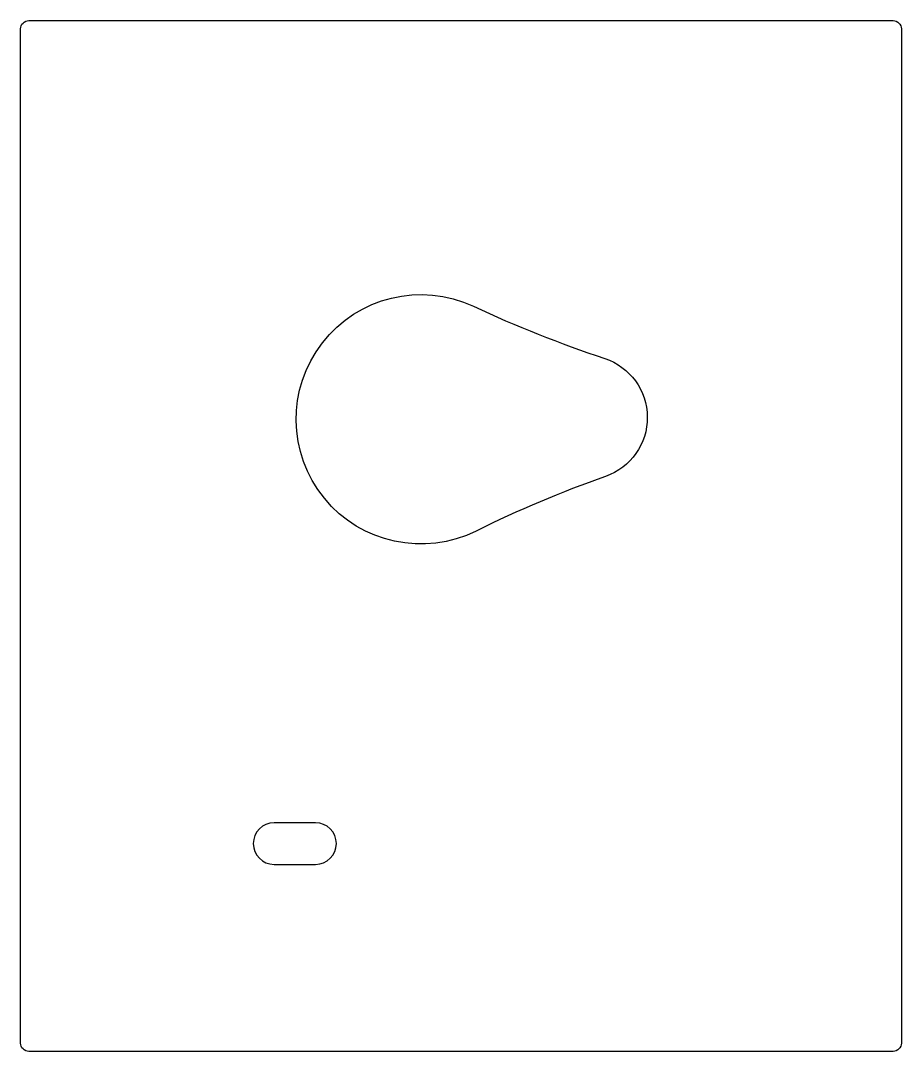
# Model space of a CAD drawing. Header units: millimetres. Extents: x -165 to 47, y -161 to 87.
import ezdxf

# ---------------------------------------------------------------- set-up
doc = ezdxf.new("R2010")
doc.units = ezdxf.units.MM
doc.layers.get('0').update_dxf_attribs({"linetype": 'CONTINUOUS'})

msp = doc.modelspace()

# ---------------------------------------------------------------- linework, layer by layer
for points in [[(44.5, 87.08, -0.414214), (46.5, 85.08), (46.5, -158.92, -0.414214), (44.5, -160.92), (-163.5, -160.92, -0.414214), (-165.5, -158.92), (-165.5, 85.08, -0.414214), (-163.5, 87.08)], [(-24.91, 5.8, -0.71501), (-24.69, -22.59, 0.030967), (-55.82, -35.72, -1.590035), (-56.52, 18.36, 0.028368)], [(-104.5, -115.92), (-94.5, -115.92, 1), (-94.5, -105.92), (-104.5, -105.92, 1)]]:
    msp.add_lwpolyline(points, format="xyb", close=True)

doc.saveas('drawing.dxf')
